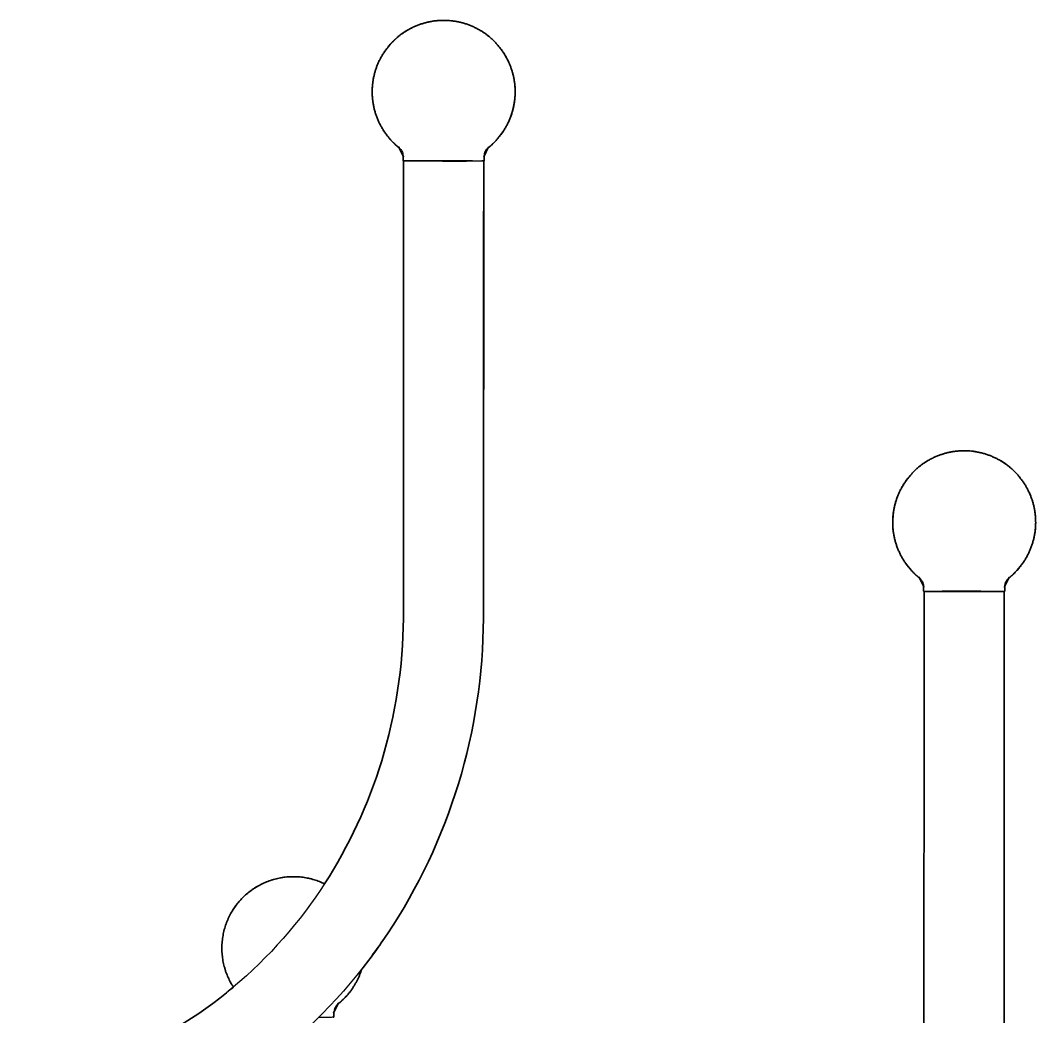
# Model space of a CAD drawing. Header units: millimetres. Extents: x 43 to 2212, y -454 to 621.
# Drawn here: x 1423.5 to 1601.1, y 446.5 to 620.7 of the extents above; entities that cross this region are included whole.
import ezdxf

# ---------------------------------------------------------------- set-up
doc = ezdxf.new("R2010")
doc.units = ezdxf.units.MM
doc.layers.add('Blocks', color=7, linetype='Continuous')
doc.layers.add('Blocks$Inner', color=7, linetype='Continuous', lineweight=25, true_color=0x007f00)
doc.layers.add('Blocks$Outline', color=7, linetype='Continuous', lineweight=35, true_color=0xff3f3f)

# ---------------------------------------------------------------- blocks, each defined once
blk = doc.blocks.new('Coat Tree Wall Rack Right')
at = {"layer": 'Blocks$Inner'}
for p, q in [((193.25, 545.88), (193.25, 545.09)), ((207.45, 545.08), (207.45, 545.88)), ((193.35, 544.99), (193.31, 464.99)), ((207.35, 544.98), (207.31, 464.98)), ((284.25, 470.62), (284.25, 469.82)), ((298.45, 469.82), (298.45, 470.61)), ((284.35, 469.72), (284.32, 394.72)), ((298.35, 469.72), (298.32, 394.72)), ((181.17, 396.14), (181.17, 395.35))]:
    blk.add_line(p, q, dxfattribs=at)
for centre in [(200.35, 557.07), (291.36, 481.81)]:
    blk.add_arc(centre, 12.5, 308.4637, 231.4839, dxfattribs=at)
at = {"layer": 'Blocks$Inner', "extrusion": (0, 0, -1)}
for start, end in [(327.0124, 115.8241), (197.1363, 231.5362), (197.1204, 197.1363)]:
    blk.add_arc((-174.07, 407.34), 12.5, start, end, dxfattribs=at)
at = {"layer": 'Blocks$Inner'}
for points, knots in [([(192.57, 547.29), (192.61, 547.26), (192.66, 547.21), (192.77, 547.11), (192.82, 547.04), (192.94, 546.89), (193, 546.8), (193.11, 546.58), (193.16, 546.46), (193.23, 546.18), (193.25, 546.03), (193.25, 545.88)], [91.74518734, 91.74518734, 91.74518734, 91.74518734, 91.745530556, 91.745530556, 91.745873773, 91.745873773, 91.746216989, 91.746216989, 91.746560206, 91.746560206, 91.746903422, 91.746903422, 91.746903422, 91.746903422]), ([(207.45, 545.88), (207.45, 546.03), (207.47, 546.18), (207.53, 546.45), (207.58, 546.58), (207.69, 546.79), (207.75, 546.88), (207.87, 547.04), (207.92, 547.1), (208.03, 547.21), (208.08, 547.25), (208.13, 547.28)], [29.998043155, 29.998043155, 29.998043155, 29.998043155, 29.998386371, 29.998386371, 29.998729587, 29.998729587, 29.999072804, 29.999072804, 29.99941602, 29.99941602, 29.999759237, 29.999759237, 29.999759237, 29.999759237]), ([(193.25, 545.09), (193.25, 545.08), (193.25, 545.07), (193.25, 545.05), (193.26, 545.04), (193.27, 545.02), (193.28, 545.01), (193.29, 545), (193.3, 545), (193.3, 545), (193.31, 545), (193.31, 544.99), (193.32, 544.99), (193.32, 544.99), (193.33, 544.99), (193.33, 544.99), (193.33, 544.99), (193.33, 544.99), (193.34, 544.99), (193.34, 544.99), (193.34, 544.99), (193.35, 544.99), (193.36, 544.99), (193.4, 544.99), (193.47, 544.99), (193.75, 544.98), (194.07, 544.98), (194.89, 544.98), (195.41, 544.98), (196.57, 544.98), (197.24, 544.98), (198.63, 544.98), (199.38, 544.98), (200.87, 544.97), (201.63, 544.97), (203.05, 544.97), (203.74, 544.97), (204.96, 544.98), (205.51, 544.98), (206.4, 544.98), (206.75, 544.98), (207.1, 544.98), (207.2, 544.98), (207.29, 544.98), (207.31, 544.98), (207.33, 544.98), (207.34, 544.98), (207.35, 544.98), (207.35, 544.98), (207.35, 544.98), (207.35, 544.98), (207.36, 544.98), (207.36, 544.98), (207.37, 544.98), (207.37, 544.98), (207.38, 544.99), (207.38, 544.99), (207.39, 544.99), (207.39, 544.99), (207.4, 545), (207.41, 545), (207.42, 545.02), (207.43, 545.02), (207.44, 545.04), (207.44, 545.05), (207.44, 545.07), (207.45, 545.07), (207.45, 545.08)], [7.078187, 7.078187, 7.078187, 7.078187, 7.110917, 7.110917, 7.143026, 7.143026, 7.17501, 7.17501, 7.189669, 7.189669, 7.201349, 7.201349, 7.218927, 7.218927, 7.233601, 7.233601, 7.25447, 7.25447, 7.296524, 7.296524, 7.422483, 7.422483, 7.800235, 7.800235, 8.936936, 8.936936, 11.229292, 11.229292, 13.459466, 13.459466, 15.690254, 15.690254, 17.920839, 17.920839, 20.151386, 20.151386, 22.38193, 22.38193, 24.612506, 24.612506, 26.8432, 26.8432, 27.970603, 27.970603, 28.53973, 28.53973, 28.822067, 28.822067, 28.961955, 28.961955, 29.032979, 29.032979, 29.049575, 29.049575, 29.06766, 29.06766, 29.086366, 29.086366, 29.101235, 29.101235, 29.122155, 29.122155, 29.150174, 29.150174, 29.181695, 29.181695, 29.203042, 29.203042, 29.203042, 29.203042]), ([(283.57, 472.03), (283.62, 471.99), (283.67, 471.95), (283.77, 471.84), (283.83, 471.78), (283.95, 471.62), (284, 471.53), (284.11, 471.32), (284.16, 471.19), (284.23, 470.92), (284.25, 470.77), (284.25, 470.62)], [91.745186961, 91.745186961, 91.745186961, 91.745186961, 91.74553018, 91.74553018, 91.7458734, 91.7458734, 91.746216619, 91.746216619, 91.746559839, 91.746559839, 91.746903058, 91.746903058, 91.746903058, 91.746903058]), ([(298.45, 470.61), (298.45, 470.76), (298.47, 470.91), (298.54, 471.19), (298.59, 471.31), (298.7, 471.53), (298.76, 471.62), (298.87, 471.77), (298.93, 471.83), (299.04, 471.94), (299.08, 471.98), (299.13, 472.02)], [29.99804276, 29.99804276, 29.99804276, 29.99804276, 29.998385979, 29.998385979, 29.998729199, 29.998729199, 29.999072418, 29.999072418, 29.999415638, 29.999415638, 29.999758857, 29.999758857, 29.999758857, 29.999758857]), ([(284.25, 469.82), (284.25, 469.81), (284.25, 469.8), (284.26, 469.78), (284.26, 469.77), (284.28, 469.75), (284.28, 469.75), (284.3, 469.74), (284.3, 469.73), (284.31, 469.73), (284.31, 469.73), (284.32, 469.73), (284.32, 469.73), (284.33, 469.72), (284.33, 469.72), (284.33, 469.72), (284.34, 469.72), (284.34, 469.72), (284.34, 469.72), (284.35, 469.72), (284.35, 469.72), (284.36, 469.72), (284.36, 469.72), (284.41, 469.72), (284.47, 469.72), (284.76, 469.72), (285.07, 469.72), (285.9, 469.72), (286.41, 469.71), (287.58, 469.71), (288.24, 469.71), (289.64, 469.71), (290.39, 469.71), (291.87, 469.71), (292.63, 469.71), (294.06, 469.71), (294.74, 469.71), (295.96, 469.71), (296.51, 469.71), (297.4, 469.71), (297.75, 469.71), (298.11, 469.71), (298.2, 469.71), (298.29, 469.71), (298.31, 469.71), (298.34, 469.71), (298.34, 469.72), (298.35, 469.72), (298.35, 469.72), (298.36, 469.72), (298.36, 469.72), (298.37, 469.72), (298.37, 469.72), (298.37, 469.72), (298.37, 469.72), (298.38, 469.72), (298.39, 469.72), (298.4, 469.73), (298.4, 469.73), (298.41, 469.73), (298.41, 469.74), (298.43, 469.75), (298.43, 469.76), (298.44, 469.77), (298.45, 469.78), (298.45, 469.8), (298.45, 469.81), (298.45, 469.82)], [7.078187, 7.078187, 7.078187, 7.078187, 7.110917, 7.110917, 7.143026, 7.143026, 7.17501, 7.17501, 7.189669, 7.189669, 7.201349, 7.201349, 7.218927, 7.218927, 7.233601, 7.233601, 7.254471, 7.254471, 7.296525, 7.296525, 7.422484, 7.422484, 7.800239, 7.800239, 8.936949, 8.936949, 11.229304, 11.229304, 13.459478, 13.459478, 15.690267, 15.690267, 17.920851, 17.920851, 20.151398, 20.151398, 22.381943, 22.381943, 24.612518, 24.612518, 26.843212, 26.843212, 27.970609, 27.970609, 28.539733, 28.539733, 28.822068, 28.822068, 28.961956, 28.961956, 29.03298, 29.03298, 29.049575, 29.049575, 29.067659, 29.067659, 29.086366, 29.086366, 29.101234, 29.101234, 29.122155, 29.122155, 29.150174, 29.150174, 29.181695, 29.181695, 29.203041, 29.203041, 29.203041, 29.203041]), ([(193.31, 464.99), (193.25, 456.55), (191.96, 448.13), (187.07, 432.08), (183.46, 424.46), (174.27, 410.73), (168.69, 404.62), (156.08, 394.46), (149.05, 390.4), (136.67, 385.65), (131.54, 384.28), (126.33, 383.47)], [80.00129, 80.00129, 80.00129, 80.00129, 80.304865, 80.304865, 80.608448, 80.608448, 80.912032, 80.912032, 81.215615, 81.215615, 81.418094, 81.418094, 81.418094, 81.418094]), ([(207.31, 464.98), (207.25, 455.2), (205.77, 445.42), (200.09, 426.76), (195.9, 417.89), (185.16, 401.83), (178.62, 394.66), (163.77, 382.68), (155.47, 377.87), (140.77, 372.23), (134.67, 370.6), (128.46, 369.63)], [79.999926, 79.999926, 79.999926, 79.999926, 80.303704, 80.303704, 80.607483, 80.607483, 80.911261, 80.911261, 81.21504, 81.21504, 81.417978, 81.417978, 81.417978, 81.417978]), ([(181.85, 397.55), (181.8, 397.51), (181.75, 397.47), (181.65, 397.37), (181.59, 397.3), (181.47, 397.15), (181.41, 397.06), (181.31, 396.84), (181.26, 396.72), (181.19, 396.44), (181.17, 396.29), (181.17, 396.14)], [7.508370921, 7.508370921, 7.508370921, 7.508370921, 7.508714083, 7.508714083, 7.509057245, 7.509057245, 7.509400408, 7.509400408, 7.50974357, 7.50974357, 7.510086732, 7.510086732, 7.510086732, 7.510086732]), ([(181.17, 395.35), (181.17, 395.34), (181.17, 395.33), (181.16, 395.32), (181.16, 395.31), (181.15, 395.29), (181.14, 395.28), (181.13, 395.27), (181.13, 395.27), (181.12, 395.26), (181.11, 395.26), (181.1, 395.25), (181.1, 395.25), (181.09, 395.25), (181.09, 395.25), (181.08, 395.25), (181.08, 395.25), (181.08, 395.25), (181.07, 395.25), (181.07, 395.25), (181.07, 395.25), (181.06, 395.25), (181.05, 395.25), (181.03, 395.25), (181.01, 395.25), (180.92, 395.25), (180.83, 395.24), (180.47, 395.24), (180.12, 395.24), (179.34, 395.24), (178.95, 395.24), (178.52, 395.24)], [8.305088, 8.305088, 8.305088, 8.305088, 8.326436, 8.326436, 8.357957, 8.357957, 8.385976, 8.385976, 8.406897, 8.406897, 8.421764, 8.421764, 8.44047, 8.44047, 8.458559, 8.458559, 8.475162, 8.475162, 8.546193, 8.546193, 8.686095, 8.686095, 8.968462, 8.968462, 9.537647, 9.537647, 10.66516, 10.66516, 12.895854, 12.895854, 14.557326, 14.557326, 14.557326, 14.557326])]:
    blk.add_open_spline(points, degree=3, knots=knots, dxfattribs=at)
for points, weights, knots in [([(193.71, 544.98), (195.31, 544.98), (200.35, 544.97), (207.35, 544.97), (207.35, 544.98), (207.35, 544.99), (200.35, 544.99), (193.35, 545), (193.35, 544.99), (193.35, 544.99), (193.71, 544.98)], [0.900879043912, 0.770302676083, 1, 0.707106781187, 1, 0.707106781187, 1, 0.707106781187, 1, 0.936804105103, 0.900879043912], [3.480514, 3.480514, 3.480514, 4.712389, 4.712389, 6.283185, 6.283185, 7.853982, 7.853982, 9.424778, 9.424778, 9.7637, 9.7637, 9.7637]), ([(195.41, 544.99), (195.27, 544.99), (195.27, 544.99), (195.27, 544.99), (195.27, 544.99)], [0.90293173272, 0.768516394041, 1, 0.984447933698, 0.970547436984], [41.730418, 41.730418, 41.730418, 42.971873, 42.971873, 43.055279, 43.055279, 43.055279]), ([(195.6, 544.98), (196.75, 544.98), (200.35, 544.98), (205.35, 544.98), (205.35, 544.98), (205.35, 544.99), (200.35, 544.99), (195.35, 544.99), (195.35, 544.99), (195.35, 544.99), (195.6, 544.98)], [0.900879043915, 0.77030267608, 1, 0.707106781187, 1, 0.707106781187, 1, 0.707106781187, 1, 0.936804105106, 0.900879043915], [3.480514, 3.480514, 3.480514, 4.712389, 4.712389, 6.283185, 6.283185, 7.853982, 7.853982, 9.424778, 9.424778, 9.7637, 9.7637, 9.7637]), ([(195.35, 544.99), (195.34, 544.99), (195.34, 544.99), (195.34, 544.99), (195.46, 544.99)], [0.933506977744, 0.961761208001, 1, 0.789778217917, 0.88132646548], [38.029034, 38.029034, 38.029034, 38.23411, 38.23411, 39.361537, 39.361537, 39.361537]), ([(195.46, 544.99), (195.75, 544.99), (195.75, 544.99), (195.75, 544.99), (195.41, 544.99)], [0.881326467002, 0.789778216169, 1, 0.768516394036, 0.902931732726], [39.361537, 39.361537, 39.361537, 40.488964, 40.488964, 41.730418, 41.730418, 41.730418]), ([(197.01, 544.98), (197.06, 544.98), (197.14, 544.98), (197.2, 544.98), (197.26, 544.98)], [0.854612202746, 0.866005677525, 1, 0.883085183909, 0.859508645003], [8.731535, 8.731535, 8.731535, 9.450151, 9.450151, 10.077169, 10.077169, 10.077169]), ([(197.26, 544.98), (197.39, 544.98), (197.55, 544.98), (198.05, 544.98), (198.05, 544.98), (198.05, 544.98), (198.03, 544.98)], [0.859508643661, 0.883085180583, 1, 0.707106781187, 1, 0.958119928455, 0.928216511062], [10.077169, 10.077169, 10.077169, 10.704187, 10.704187, 12.274984, 12.274984, 12.499588, 12.499588, 12.499588]), ([(197.72, 544.99), (197.66, 544.99), (197.58, 544.99), (197.52, 544.99), (197.47, 544.99)], [0.854120123355, 0.86266360966, 1, 0.886450172478, 0.860943102535], [35.926774, 35.926774, 35.926774, 36.663314, 36.663314, 37.272286, 37.272286, 37.272286]), ([(198.55, 544.99), (198.55, 544.99), (198.55, 544.99), (198.55, 544.99), (198.05, 544.99), (197.86, 544.99), (197.72, 544.99)], [0.963881804917, 0.98066445305, 1, 0.707106781187, 1, 0.862663609653, 0.854120123354], [33.515741, 33.515741, 33.515741, 33.619438, 33.619438, 35.190235, 35.190235, 35.926774, 35.926774, 35.926774]), ([(198.03, 544.98), (198.03, 544.98), (198.03, 544.98), (198.03, 544.98), (198.14, 544.98)], [0.928216503082, 0.958119922867, 1, 0.793220038388, 0.878409639591], [12.499588, 12.499588, 12.499588, 12.724192, 12.724192, 13.83316, 13.83316, 13.83316]), ([(198.14, 544.98), (199.19, 544.98), (200.35, 544.98), (201.2, 544.98), (202.01, 544.98)], [0.878409641145, 0.913886744684, 1, 0.935066190527, 0.898923758537], [13.8331603, 13.8331603, 13.8331603, 14.2949886, 14.2949886, 14.6432309, 14.6432309, 14.6432309]), ([(198.69, 544.99), (198.55, 544.99), (198.55, 544.99), (198.55, 544.99), (198.55, 544.99)], [0.898923758533, 0.772040590664, 1, 0.980664452762, 0.963881804416], [32.18949, 32.18949, 32.18949, 33.412044, 33.412044, 33.515741, 33.515741, 33.515741]), ([(202.55, 544.99), (201.5, 544.99), (200.35, 544.99), (199.49, 544.99), (198.69, 544.99)], [0.878409641144, 0.913886744683, 1, 0.935066190527, 0.898923758538], [31.3794192, 31.3794192, 31.3794192, 31.8412475, 31.8412475, 32.1894897, 32.1894897, 32.1894897]), ([(202.01, 544.98), (202.14, 544.98), (202.14, 544.98), (202.14, 544.98), (202.14, 544.98)], [0.898923758529, 0.772040590667, 1, 0.980664452757, 0.963881804408], [14.643231, 14.643231, 14.643231, 15.865785, 15.865785, 15.969482, 15.969482, 15.969482]), ([(202.14, 544.98), (202.14, 544.98), (202.14, 544.98), (202.14, 544.98), (202.64, 544.98), (202.83, 544.98), (202.97, 544.98)], [0.963881804918, 0.980664453051, 1, 0.707106781187, 1, 0.862663609653, 0.854120123354], [15.969482, 15.969482, 15.969482, 16.073179, 16.073179, 17.643976, 17.643976, 18.380515, 18.380515, 18.380515]), ([(202.66, 544.99), (202.66, 544.99), (202.66, 544.99), (202.66, 544.99), (202.55, 544.99)], [0.928216503073, 0.958119922861, 1, 0.793220038394, 0.878409639586], [30.045847, 30.045847, 30.045847, 30.270451, 30.270451, 31.379419, 31.379419, 31.379419]), ([(203.44, 544.99), (203.3, 544.99), (203.15, 544.99), (202.65, 544.99), (202.65, 544.99), (202.65, 544.99), (202.66, 544.99)], [0.859508643665, 0.883085180591, 1, 0.707106781187, 1, 0.958119928446, 0.928216511049], [27.623428, 27.623428, 27.623428, 28.250446, 28.250446, 29.821243, 29.821243, 30.045847, 30.045847, 30.045847]), ([(202.97, 544.98), (203.03, 544.98), (203.11, 544.98), (203.17, 544.98), (203.22, 544.98)], [0.854120123356, 0.862663609662, 1, 0.886450172476, 0.860943102534], [18.380515, 18.380515, 18.380515, 19.117055, 19.117055, 19.726027, 19.726027, 19.726027]), ([(203.68, 544.99), (203.63, 544.99), (203.55, 544.99), (203.49, 544.99), (203.44, 544.99)], [0.854612202746, 0.866005677525, 1, 0.883085183909, 0.859508645003], [26.277794, 26.277794, 26.277794, 26.99641, 26.99641, 27.623428, 27.623428, 27.623428]), ([(205.23, 544.98), (204.94, 544.98), (204.94, 544.98), (204.94, 544.98), (205.28, 544.98)], [0.881326467004, 0.789778216167, 1, 0.768516394038, 0.902931732724], [21.815278, 21.815278, 21.815278, 22.942705, 22.942705, 24.184159, 24.184159, 24.184159]), ([(205.34, 544.98), (205.35, 544.98), (205.35, 544.98), (205.35, 544.98), (205.23, 544.98)], [0.933506977744, 0.961761208001, 1, 0.789778217916, 0.88132646548], [20.482776, 20.482776, 20.482776, 20.687852, 20.687852, 21.815278, 21.815278, 21.815278]), ([(205.28, 544.98), (205.42, 544.98), (205.42, 544.98), (205.42, 544.98), (205.42, 544.98)], [0.90293173272, 0.768516394041, 1, 0.984447933699, 0.970547436986], [24.184159, 24.184159, 24.184159, 25.425614, 25.425614, 25.50902, 25.50902, 25.50902]), ([(284.71, 469.72), (284.35, 469.72), (284.35, 469.72), (284.35, 469.71), (291.35, 469.71), (298.35, 469.71), (298.35, 469.72), (298.35, 469.72), (294.25, 469.73)], [0.900879176079, 0.936804221351, 1, 0.707106781187, 1, 0.707106781187, 1, 0.789538769061, 0.881535409341], [5.944264, 5.944264, 5.944264, 6.283185, 6.283185, 7.853982, 7.853982, 9.424778, 9.424778, 10.553489, 10.553489, 10.553489]), ([(286.4, 469.72), (286.26, 469.72), (286.26, 469.72), (286.26, 469.72), (286.99, 469.72)], [0.92059811265, 0.952641594855, 1, 0.897031616883, 0.866461549881], [37.965469, 37.965469, 37.965469, 38.2194537, 38.2194537, 38.7716767, 38.7716767, 38.7716767]), ([(286.61, 469.72), (286.35, 469.72), (286.35, 469.72), (286.35, 469.71), (291.35, 469.71), (296.35, 469.71), (296.35, 469.72), (296.35, 469.72), (291.35, 469.73), (287.75, 469.73), (286.61, 469.72)], [0.90087917608, 0.936804221352, 1, 0.707106781187, 1, 0.707106781187, 1, 0.707106781187, 1, 0.770302559834, 0.90087917608], [2.802672, 2.802672, 2.802672, 3.141593, 3.141593, 4.712389, 4.712389, 6.283185, 6.283185, 7.853982, 7.853982, 9.085857, 9.085857, 9.085857]), ([(286.6, 469.72), (286.6, 469.72), (286.6, 469.72), (286.44, 469.72), (286.4, 469.72)], [0.999251597016, 0.999625319201, 1, 0.75446518631, 0.920598112679], [36.646648, 36.646648, 36.646648, 36.648657, 36.648657, 37.965469, 37.965469, 37.965469]), ([(286.94, 469.72), (287.1, 469.72), (287.1, 469.72), (287.1, 469.72), (286.6, 469.72)], [0.853926262424, 0.846163815815, 1, 0.707106781187, 0.999251596992], [34.248814, 34.248814, 34.248814, 35.074534, 35.074534, 36.646648, 36.646648, 36.646648]), ([(286.9, 469.72), (286.87, 469.72), (286.87, 469.72), (286.87, 469.72), (286.94, 469.72)], [0.870366742324, 0.903174538843, 1, 0.846163820305, 0.853926261971], [32.904506, 32.904506, 32.904506, 33.423785, 33.423785, 34.248814, 34.248814, 34.248814]), ([(286.99, 469.72), (287.04, 469.72), (287.16, 469.72), (287.19, 469.72), (287.22, 469.72)], [0.866461549875, 0.810075164312, 1, 0.940411722318, 0.905069569907], [38.771677, 38.771677, 38.771677, 39.79025, 39.79025, 40.109824, 40.109824, 40.109824]), ([(287.22, 469.72), (287.29, 469.72), (287.37, 469.72), (287.87, 469.72), (287.87, 469.72), (287.87, 469.72), (287.8, 469.72)], [0.905069569906, 0.940411722318, 1, 0.707106781187, 1, 0.899774141167, 0.868141354031], [40.109824, 40.109824, 40.109824, 40.429398, 40.429398, 42.000194, 42.000194, 42.537709, 42.537709, 42.537709]), ([(287.8, 469.72), (287.77, 469.72), (287.77, 469.72), (287.77, 469.72), (287.83, 469.72)], [0.868141351029, 0.899774136411, 1, 0.849503657424, 0.853665379111], [42.537709, 42.537709, 42.537709, 43.075224, 43.075224, 43.882341, 43.882341, 43.882341]), ([(287.83, 469.72), (289.31, 469.71), (291.35, 469.71), (291.39, 469.71), (291.44, 469.71)], [0.85366537937, 0.857603128439, 1, 0.996475392464, 0.993035613511], [43.8823408, 43.8823408, 43.8823408, 44.6460201, 44.6460201, 44.6649226, 44.6649226, 44.6649226]), ([(294.25, 469.73), (292.87, 469.73), (291.35, 469.73), (289.83, 469.73), (288.45, 469.73)], [0.881535407822, 0.917568010388, 1, 0.917568013696, 0.881535410713], [10.5534887, 10.5534887, 10.5534887, 10.9955743, 10.9955743, 11.4376599, 11.4376599, 11.4376599]), ([(290.15, 469.73), (290.09, 469.73), (289.98, 469.73), (289.95, 469.73), (289.92, 469.73)], [0.868555146815, 0.806681689815, 1, 0.943960521205, 0.90936519326], [30.816216, 30.816216, 30.816216, 31.852988, 31.852988, 32.15353, 32.15353, 32.15353]), ([(291.07, 469.73), (290.98, 469.73), (290.58, 469.73), (290.29, 469.73), (290.15, 469.73)], [0.925573491987, 0.750854317286, 1, 0.806681689815, 0.868555146815], [28.443266, 28.443266, 28.443266, 29.779443, 29.779443, 30.816216, 30.816216, 30.816216]), ([(294.87, 469.72), (293.39, 469.72), (291.35, 469.73), (291.31, 469.73), (291.26, 469.73)], [0.85366537937, 0.857603128439, 1, 0.996475392464, 0.993035613511], [26.3434102, 26.3434102, 26.3434102, 27.1070895, 27.1070895, 27.1259921, 27.1259921, 27.1259921]), ([(291.63, 469.71), (291.72, 469.71), (292.12, 469.71), (292.41, 469.71), (292.55, 469.71)], [0.92557349199, 0.750854317283, 1, 0.806681689818, 0.868555146814], [10.904336, 10.904336, 10.904336, 12.240513, 12.240513, 13.277285, 13.277285, 13.277285]), ([(292.55, 469.71), (292.61, 469.71), (292.72, 469.71), (292.75, 469.71), (292.78, 469.71)], [0.868555146816, 0.806681689815, 1, 0.943960521205, 0.90936519326], [13.277285, 13.277285, 13.277285, 14.314058, 14.314058, 14.6146, 14.6146, 14.6146]), ([(295.48, 469.72), (295.41, 469.72), (295.33, 469.72), (294.83, 469.72), (294.83, 469.72), (294.83, 469.72), (294.9, 469.72)], [0.905069569906, 0.940411722318, 1, 0.707106781187, 1, 0.899774141167, 0.868141354031], [22.570893, 22.570893, 22.570893, 22.890467, 22.890467, 24.461264, 24.461264, 24.998778, 24.998778, 24.998778]), ([(294.9, 469.72), (294.93, 469.72), (294.93, 469.72), (294.93, 469.72), (294.87, 469.72)], [0.868141351029, 0.899774136411, 1, 0.849503657424, 0.853665379111], [24.998778, 24.998778, 24.998778, 25.536293, 25.536293, 26.34341, 26.34341, 26.34341]), ([(295.71, 469.72), (295.66, 469.72), (295.54, 469.72), (295.51, 469.72), (295.48, 469.72)], [0.866461549875, 0.810075164312, 1, 0.940411722318, 0.905069569907], [21.232746, 21.232746, 21.232746, 22.25132, 22.25132, 22.570893, 22.570893, 22.570893]), ([(295.76, 469.71), (295.6, 469.71), (295.6, 469.71), (295.6, 469.71), (296.1, 469.71)], [0.853926262424, 0.846163815814, 1, 0.707106781187, 0.999251596992], [16.709883, 16.709883, 16.709883, 17.535604, 17.535604, 19.107717, 19.107717, 19.107717]), ([(296.3, 469.71), (296.44, 469.72), (296.44, 469.72), (296.44, 469.72), (295.71, 469.72)], [0.92059811265, 0.952641594855, 1, 0.897031616883, 0.866461549881], [20.4265385, 20.4265385, 20.4265385, 20.6805232, 20.6805232, 21.2327461, 21.2327461, 21.2327461]), ([(295.8, 469.71), (295.83, 469.71), (295.83, 469.71), (295.83, 469.71), (295.76, 469.71)], [0.870366742317, 0.903174538833, 1, 0.846163820326, 0.853926261969], [15.365576, 15.365576, 15.365576, 15.884854, 15.884854, 16.709883, 16.709883, 16.709883]), ([(296.1, 469.71), (296.1, 469.71), (296.1, 469.71), (296.26, 469.71), (296.3, 469.71)], [0.999251597016, 0.999625319201, 1, 0.75446518631, 0.92059811268], [19.107717, 19.107717, 19.107717, 19.109727, 19.109727, 20.426538, 20.426538, 20.426538])]:
    blk.add_rational_spline(points, weights, degree=2, knots=knots, dxfattribs=at)
for points, weights in [([(195.27, 544.99), (195.43, 544.98), (197.01, 544.98)], [0.970547436994, 0.842423488613, 0.854612202746]), ([(197.47, 544.99), (195.75, 544.99), (195.35, 544.99)], [0.860943102541, 0.829246313469, 0.933506980466]), ([(203.22, 544.98), (204.94, 544.98), (205.34, 544.98)], [0.860943102541, 0.829246313469, 0.933506980466]), ([(205.42, 544.98), (205.26, 544.99), (203.68, 544.99)], [0.970547436994, 0.842423488613, 0.854612202746]), ([(288.45, 469.73), (285.68, 469.73), (284.71, 469.72)], [0.881535409196, 0.817162855975, 0.900879176077]), ([(289.92, 469.73), (287.91, 469.73), (286.9, 469.72)], [0.90936518341, 0.822920401778, 0.870366683204]), ([(291.26, 469.73), (291.11, 469.73), (291.07, 469.73)], [0.993035613487, 0.75332602987, 0.925573492002]), ([(291.44, 469.71), (291.59, 469.71), (291.63, 469.71)], [0.993035613487, 0.75332602987, 0.925573492002]), ([(292.78, 469.71), (294.79, 469.71), (295.8, 469.71)], [0.90936518341, 0.822920401778, 0.870366683204])]:
    blk.add_rational_spline(points, weights, degree=2, dxfattribs=at)
at = {"layer": 'Blocks$Outline'}
blk.add_lwpolyline([(207.31, 464.98), (207.31, 464.98)], dxfattribs=at)
for points, weights, degree, knots in [([(193.25, 545.09), (193.25, 545.35), (193.25, 545.62), (193.25, 545.88), (193.25, 546.03), (193.23, 546.18), (193.16, 546.46), (193.11, 546.58), (193, 546.8), (192.94, 546.89), (192.82, 547.04), (192.77, 547.11), (192.66, 547.21), (192.61, 547.26), (192.57, 547.29), (188.26, 550.72), (186.74, 556), (188.55, 561.2), (190.37, 566.39), (194.85, 569.57), (200.36, 569.57), (205.86, 569.57), (210.34, 566.38), (212.15, 561.19), (213.97, 555.99), (212.43, 550.71), (208.13, 547.28), (208.08, 547.25), (208.03, 547.21), (207.92, 547.1), (207.87, 547.04), (207.75, 546.88), (207.69, 546.79), (207.58, 546.58), (207.53, 546.45), (207.47, 546.18), (207.45, 546.03), (207.45, 545.88), (207.45, 545.61), (207.45, 545.35), (207.45, 545.08), (207.45, 545.07), (207.44, 545.07), (207.44, 545.05), (207.44, 545.04), (207.43, 545.02), (207.42, 545.02), (207.41, 545), (207.4, 545), (207.39, 544.99), (207.39, 544.99), (207.38, 544.99), (207.38, 544.99), (207.37, 544.98), (207.37, 544.98), (207.36, 544.98), (207.36, 544.98), (207.35, 544.98), (207.35, 544.98), (207.35, 544.98), (207.35, 544.98), (207.35, 544.98), (207.35, 544.98)], [1, 1, 1, 1, 1, 1, 1, 1, 1, 1, 1, 1, 1, 1, 1, 0.876903313368, 0.876903313368, 1, 0.876903313368, 0.876903313368, 1, 0.876903313368, 0.876903313368, 1, 0.876903313368, 0.876903313368, 1, 1, 1, 1, 1, 1, 1, 1, 1, 1, 1, 1, 1, 1, 1, 1, 1, 1, 1, 1, 1, 1, 1, 1, 1, 1, 1, 1, 1, 1, 1, 1, 1, 1, 1, 1, 1], 3, [-92.541905, -92.541905, -92.541905, -92.541905, -91.746903, -91.746903, -91.746903, -91.74656, -91.74656, -91.746217, -91.746217, -91.745874, -91.745874, -91.745531, -91.745531, -91.745187, -91.745187, -91.745187, -76.30883, -76.30883, -76.30883, -60.872473, -60.872473, -60.872473, -45.436116, -45.436116, -45.436116, -29.999759, -29.999759, -29.999759, -29.999416, -29.999416, -29.999073, -29.999073, -29.99873, -29.99873, -29.998386, -29.998386, -29.998043, -29.998043, -29.998043, -29.203042, -29.203042, -29.203042, -29.181695, -29.181695, -29.150174, -29.150174, -29.122155, -29.122155, -29.101235, -29.101235, -29.086366, -29.086366, -29.06766, -29.06766, -29.049575, -29.049575, -29.032979, -29.032979, -28.961955, -28.961955, -28.860606, -28.860418, -28.860418, -28.860418, -28.860418]), ([(284.25, 469.82), (284.25, 470.09), (284.25, 470.35), (284.25, 470.62), (284.25, 470.77), (284.23, 470.92), (284.16, 471.19), (284.11, 471.32), (284, 471.53), (283.95, 471.62), (283.83, 471.78), (283.77, 471.84), (283.67, 471.95), (283.62, 471.99), (283.57, 472.03), (279.27, 475.45), (277.74, 480.74), (279.56, 485.93), (281.37, 491.13), (285.86, 494.31), (291.36, 494.31), (296.86, 494.3), (301.35, 491.12), (303.16, 485.92), (304.97, 480.73), (303.44, 475.44), (299.13, 472.02), (299.08, 471.98), (299.04, 471.94), (298.93, 471.83), (298.87, 471.77), (298.76, 471.62), (298.7, 471.53), (298.59, 471.31), (298.54, 471.19), (298.47, 470.91), (298.45, 470.76), (298.45, 470.61), (298.45, 470.35), (298.45, 470.08), (298.45, 469.82), (298.45, 469.81), (298.45, 469.8), (298.45, 469.78), (298.44, 469.77), (298.43, 469.76), (298.43, 469.75), (298.41, 469.74), (298.41, 469.73), (298.4, 469.73), (298.4, 469.73), (298.39, 469.72), (298.38, 469.72), (298.37, 469.72), (298.37, 469.72), (298.37, 469.72), (298.37, 469.72), (298.36, 469.72), (298.36, 469.72), (298.35, 469.72), (298.35, 469.72), (298.35, 469.72), (298.35, 469.72)], [1, 1, 1, 1, 1, 1, 1, 1, 1, 1, 1, 1, 1, 1, 1, 0.876903313366, 0.876903313366, 1, 0.876903313366, 0.876903313366, 1, 0.876903313366, 0.876903313366, 1, 0.876903313366, 0.876903313366, 1, 1, 1, 1, 1, 1, 1, 1, 1, 1, 1, 1, 1, 1, 1, 1, 1, 1, 1, 1, 1, 1, 1, 1, 1, 1, 1, 1, 1, 1, 1, 1, 1, 1, 1, 1, 1], 3, [-92.541904, -92.541904, -92.541904, -92.541904, -91.746903, -91.746903, -91.746903, -91.74656, -91.74656, -91.746217, -91.746217, -91.745873, -91.745873, -91.74553, -91.74553, -91.745187, -91.745187, -91.745187, -76.30883, -76.30883, -76.30883, -60.872473, -60.872473, -60.872473, -45.436116, -45.436116, -45.436116, -29.999759, -29.999759, -29.999759, -29.999416, -29.999416, -29.999072, -29.999072, -29.998729, -29.998729, -29.998386, -29.998386, -29.998043, -29.998043, -29.998043, -29.203041, -29.203041, -29.203041, -29.181695, -29.181695, -29.150174, -29.150174, -29.122155, -29.122155, -29.101234, -29.101234, -29.086366, -29.086366, -29.067659, -29.067659, -29.049575, -29.049575, -29.03298, -29.03298, -28.961956, -28.961956, -28.860605, -28.860417, -28.860417, -28.860417, -28.860417]), ([(163.59, 400.53), (158.42, 408.49), (164.7, 415.61), (170.98, 422.72), (179.52, 418.59)], [0.999997160011, 0.796500533211, 1, 0.796499950595, 0.99999832523], 2, [0.000113, 0.000113, 0.000113, 16.232836, 16.232836, 32.465605, 32.465605, 32.465605]), ([(186.02, 403.66), (186.02, 403.66), (186.02, 403.66), (186.02, 403.66), (185.27, 401.23), (183.84, 399.13), (181.85, 397.55), (181.8, 397.51), (181.75, 397.47), (181.65, 397.37), (181.59, 397.3), (181.47, 397.15), (181.41, 397.06), (181.31, 396.84), (181.26, 396.72), (181.19, 396.44), (181.17, 396.29), (181.17, 396.14), (181.17, 395.88), (181.17, 395.61), (181.17, 395.35), (181.17, 395.34), (181.17, 395.33), (181.16, 395.32), (181.16, 395.31), (181.15, 395.29), (181.14, 395.28), (181.13, 395.27), (181.13, 395.27), (181.12, 395.26), (181.11, 395.26), (181.1, 395.25), (181.1, 395.25), (181.09, 395.25), (181.09, 395.25), (181.08, 395.25), (181.08, 395.25), (181.08, 395.25), (181.07, 395.25), (181.07, 395.25), (181.07, 395.25), (181.07, 395.25)], [1, 0.99999999361, 0.99999999361, 1, 0.970185623852, 0.970185623852, 1, 1, 1, 1, 1, 1, 1, 1, 1, 1, 1, 1, 1, 1, 1, 1, 1, 1, 1, 1, 1, 1, 1, 1, 1, 1, 1, 1, 1, 1, 1, 1, 1, 1, 1, 1], 3, [0, 0, 0, 0, 0.003461, 0.003461, 0.003461, 7.508371, 7.508371, 7.508371, 7.508714, 7.508714, 7.509057, 7.509057, 7.5094, 7.5094, 7.509744, 7.509744, 7.510087, 7.510087, 7.510087, 8.305088, 8.305088, 8.305088, 8.326436, 8.326436, 8.357957, 8.357957, 8.385976, 8.385976, 8.406897, 8.406897, 8.421764, 8.421764, 8.44047, 8.44047, 8.458559, 8.458559, 8.475162, 8.475162, 8.546193, 8.546193, 8.647702, 8.647702, 8.647702, 8.647702])]:
    blk.add_rational_spline(points, weights, degree=degree, knots=knots, dxfattribs=at)
for points, knots in [([(193.35, 544.99), (193.35, 544.99), (193.34, 544.99), (193.34, 544.99), (193.34, 544.99), (193.33, 544.99), (193.33, 544.99), (193.33, 544.99), (193.33, 544.99), (193.32, 544.99), (193.32, 544.99), (193.31, 544.99), (193.31, 545), (193.3, 545), (193.3, 545), (193.29, 545), (193.28, 545.01), (193.27, 545.02), (193.26, 545.04), (193.25, 545.05), (193.25, 545.07), (193.25, 545.08), (193.25, 545.09)], [-7.4216171, -7.4216171, -7.4216171, -7.4216171, -7.4214259, -7.2965242, -7.2965242, -7.2544704, -7.2544704, -7.2336008, -7.2336008, -7.2189268, -7.2189268, -7.2013491, -7.2013491, -7.1896693, -7.1896693, -7.1750104, -7.1750104, -7.1430263, -7.1430263, -7.1109168, -7.1109168, -7.0781872, -7.0781872, -7.0781872, -7.0781872]), ([(179.52, 418.59), (179.52, 418.59), (183.8, 425.19), (187.18, 432.47), (191.96, 448.13), (193.25, 456.55), (193.31, 464.99), (193.32, 491.65), (193.33, 518.32), (193.35, 544.99)], [-80.593913, -80.593913, -80.593913, -80.593913, -80.593913, -80.304862, -80.304862, -80.001286, -80.001286, -80.001286, -0.000243, -0.000243, -0.000243, -0.000243]), ([(207.35, 544.98), (207.33, 518.31), (207.32, 491.65), (207.31, 464.98), (207.31, 464.98)], [0.000247, 0.000247, 0.000247, 0.000247, 79.998556, 79.998557, 79.998557, 79.998557, 79.998557]), ([(298.35, 469.72), (298.34, 444.72), (298.33, 419.72), (298.32, 394.72), (298.28, 384.93), (296.82, 375.15), (291.2, 356.49), (287.03, 347.6), (276.34, 331.52), (269.82, 324.34), (255.01, 312.33), (246.71, 307.51), (229.12, 300.7), (219.81, 298.71), (210.43, 298.24), (200.63, 297.74), (190.83, 297.25), (181.02, 296.75)], [0.000247, 0.000247, 0.000247, 0.000247, 75.001224, 75.001224, 75.001224, 75.304962, 75.304962, 75.6087, 75.6087, 75.912439, 75.912439, 76.216177, 76.216177, 76.519915, 76.519915, 76.519915, 105.968531, 105.968531, 105.968531, 105.968531]), ([(181.03, 310.77), (190.6, 311.26), (200.16, 311.74), (209.73, 312.22), (217.61, 312.62), (225.43, 314.29), (240.28, 320.03), (247.29, 324.1), (259.87, 334.29), (265.44, 340.42), (274.59, 354.17), (278.17, 361.8), (283.02, 377.86), (284.28, 386.28), (284.32, 394.72), (284.33, 419.72), (284.34, 444.72), (284.35, 469.72)], [-105.254949, -105.254949, -105.254949, -105.254949, -76.519373, -76.519373, -76.519373, -76.215742, -76.215742, -75.91211, -75.91211, -75.608479, -75.608479, -75.304848, -75.304848, -75.001225, -75.001225, -75.001225, -0.000243, -0.000243, -0.000243, -0.000243]), ([(284.35, 469.72), (284.35, 469.72), (284.35, 469.72), (284.35, 469.72), (284.34, 469.72), (284.34, 469.72), (284.34, 469.72), (284.33, 469.72), (284.33, 469.72), (284.33, 469.72), (284.32, 469.73), (284.32, 469.73), (284.31, 469.73), (284.31, 469.73), (284.3, 469.73), (284.3, 469.74), (284.28, 469.75), (284.28, 469.75), (284.26, 469.77), (284.26, 469.78), (284.25, 469.8), (284.25, 469.81), (284.25, 469.82)], [-7.4216176, -7.4216176, -7.4216176, -7.4216176, -7.4214264, -7.2965247, -7.2965247, -7.2544706, -7.2544706, -7.2336008, -7.2336008, -7.2189268, -7.2189268, -7.2013491, -7.2013491, -7.1896693, -7.1896693, -7.1750104, -7.1750104, -7.1430263, -7.1430263, -7.1109168, -7.1109168, -7.0781872, -7.0781872, -7.0781872, -7.0781872]), ([(207.31, 464.98), (207.31, 464.98), (207.31, 464.98), (207.31, 464.98), (207.25, 455.2), (205.77, 445.42), (200.09, 426.76), (195.9, 417.89), (189.11, 407.73), (187.6, 405.66), (186.02, 403.66)], [79.9999207, 79.9999207, 79.9999207, 79.9999207, 79.9999213, 79.9999213, 79.9999213, 80.3037008, 80.3037008, 80.6074803, 80.6074803, 80.6880247, 80.6880247, 80.6880247, 80.6880247]), ([(126.33, 383.47), (131.54, 384.28), (136.67, 385.65), (149.05, 390.4), (156.08, 394.46), (162.79, 399.87), (163.19, 400.2), (163.59, 400.53), (163.59, 400.53)], [-81.4180941, -81.4180941, -81.4180941, -81.4180941, -81.2156141, -81.2156141, -80.91203, -80.91203, -80.8925548, -80.8925546, -80.8925546, -80.8925546, -80.8925546])]:
    blk.add_open_spline(points, degree=3, knots=knots, dxfattribs=at)

msp = doc.modelspace()

# ---------------------------------------------------------------- block references
at = {"layer": 'Blocks'}
msp.add_blockref('Coat Tree Wall Rack Right', (1297.21, 51.15), dxfattribs=at)

doc.saveas('drawing.dxf')
